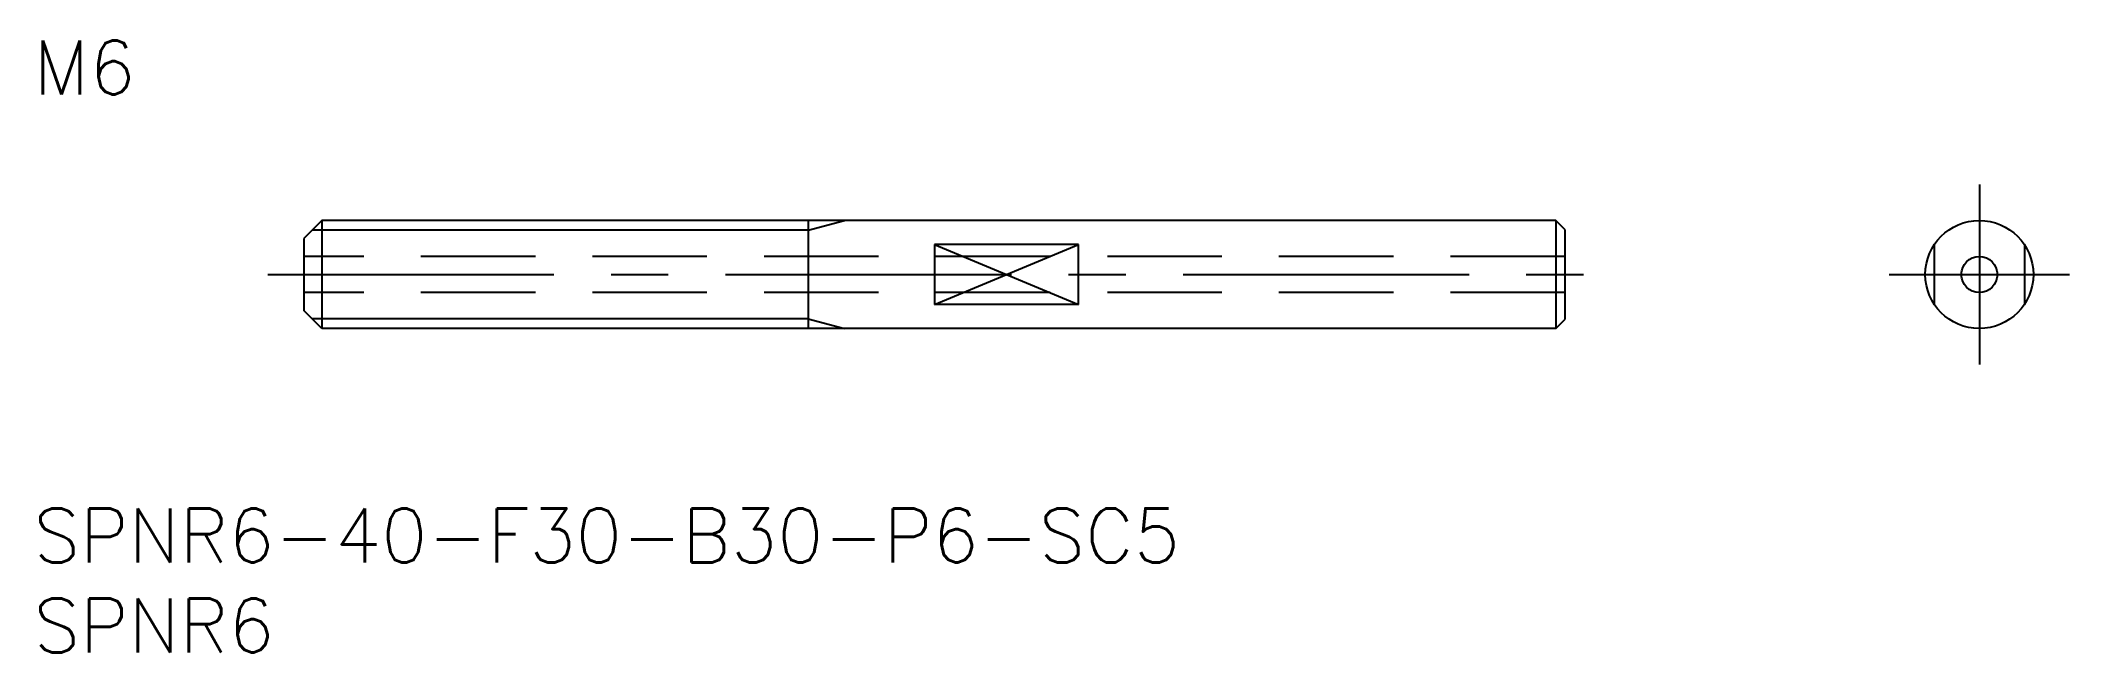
# Model space of a CAD drawing. Extents: x 0 to 113, y -8 to 26.
import ezdxf

# ---------------------------------------------------------------- set-up
doc = ezdxf.new("R2010")
doc.units = 0
doc.header["$LTSCALE"] = 0.5
doc.linetypes.add('CENTER', pattern=[50.8, 31.75, -6.35, 6.35, -6.35])
doc.linetypes.add('DASHED', pattern=[19.05, 12.7, -6.35])
for name, color, linetype in [('MSM_CENTER', 1, 'CENTER'), ('MSM_CONTINUOUS', 7, 'CONTINUOUS'), ('MSM_DASHED', 4, 'DASHED'), ('MSM_NARROW', 5, 'CONTINUOUS'), ('MSM_PART_NUMBER', 7, 'CONTINUOUS')]:
    doc.layers.add(name, color=color, linetype=linetype)
doc.styles.get("Standard").update_dxf_attribs({"font": 'txt.shx', "height": 1, "bigfont": 'bigfont.shx'})

# ---------------------------------------------------------------- blocks, each defined once
blk = doc.blocks.new('*U4')
at = {"layer": 'MSM_PART_NUMBER'}
blk.add_text('SPNR6-40-F30-B30-P6-SC5', height=3, dxfattribs=at).set_placement((0, -3))
blk = doc.blocks.new('*U5')
at = {"layer": 'MSM_PART_NUMBER'}
blk.add_text('SPNR6', height=3, dxfattribs=at).set_placement((0, -8))
blk = doc.blocks.new('*U6')
at = {"layer": 'MSM_PART_NUMBER'}
blk.add_text('M6', height=3, dxfattribs=at).set_placement((0, 23))

msp = doc.modelspace()

# ---------------------------------------------------------------- linework, layer by layer
at = {"layer": 'MSM_CENTER'}
for p, q in [((108, 18), (108, 8)), ((13, 13), (87, 13)), ((103, 13), (113, 13))]:
    msp.add_line(p, q, dxfattribs=at)
at = {"layer": 'MSM_CONTINUOUS'}
for p, q in [((16, 16), (15, 15)), ((84.5, 16), (16, 16)), ((16, 16), (16, 10)), ((43, 16), (43, 10)), ((84.5, 16), (84.5, 10)), ((85, 15.5), (84.5, 16)), ((15, 15), (15, 11)), ((58, 14.66), (50, 14.66)), ((50, 14.66), (50, 11.34)), ((58, 11.34), (58, 14.66)), ((85, 15.5), (85, 10.5)), ((58, 11.34), (50, 11.34)), ((16, 10), (15, 11)), ((84.5, 10), (85, 10.5)), ((84.5, 10), (16, 10))]:
    msp.add_line(p, q, dxfattribs=at)
for radius in [3, 1]:
    msp.add_circle((108, 13), radius, dxfattribs=at)
at = {"layer": 'MSM_DASHED'}
for p, q in [((105.5, 14.66), (105.5, 11.34)), ((110.5, 14.66), (110.5, 11.34)), ((85, 14), (15, 14)), ((85, 12), (15, 12))]:
    msp.add_line(p, q, dxfattribs=at)
at = {"layer": 'MSM_NARROW'}
for p, q in [((43, 15.46), (45, 16)), ((43, 15.46), (15.46, 15.46)), ((50, 14.66), (58, 11.34)), ((50, 11.34), (58, 14.66)), ((43, 10.54), (15.46, 10.54)), ((43, 10.54), (45, 10))]:
    msp.add_line(p, q, dxfattribs=at)

# ---------------------------------------------------------------- block references
at = {"layer": 'MSM_CONTINUOUS'}
for name in ['*U6', '*U4', '*U5']:
    msp.add_blockref(name, (0, 0), dxfattribs=at)

doc.saveas('drawing.dxf')
